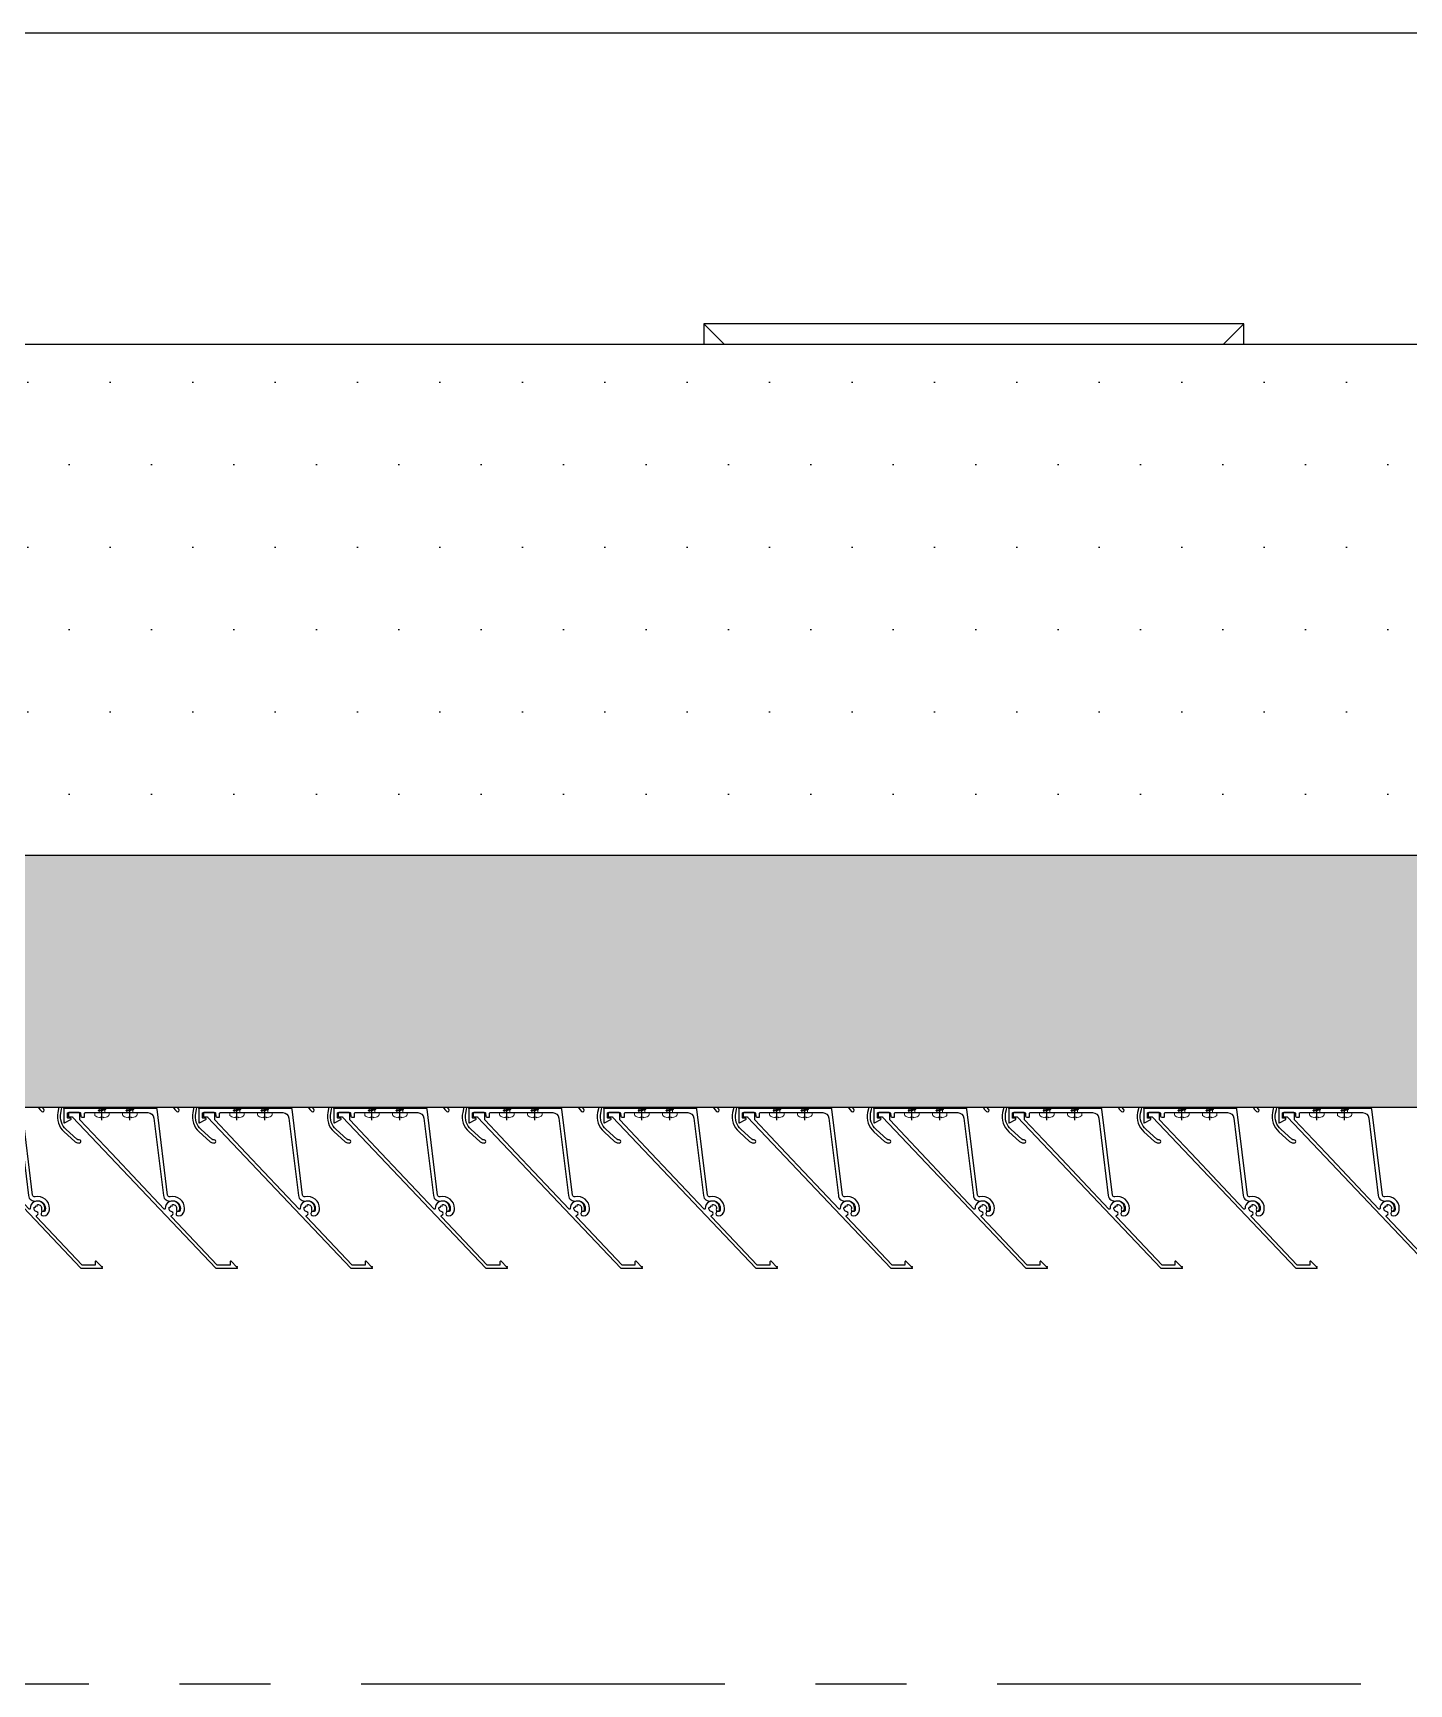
# Model space of a CAD drawing. Header units: millimetres. Extents: x -4391136 to -1798569, y -886572 to -291056.
# Drawn here: x -2450840 to -2450177, y -393811 to -393016 of the extents above; entities that cross this region are included whole.
import ezdxf
from ezdxf.enums import TextEntityAlignment as Align

# ---------------------------------------------------------------- set-up
doc = ezdxf.new("R2010")
doc.units = ezdxf.units.MM
doc.set_wipeout_variables(frame=1)
for name, pattern in [('CENTER', [50.8, 31.75, -6.35, 6.35, -6.35]), ('TA_GL_000.70000', [1.925, 0.7, -0.175, 0.175, -0.175, 0.7]), ('XKITLINE00', [0]), ('XKITLINE02', [4, 2, -2])]:
    doc.linetypes.add(name, pattern=pattern)
for name, color, linetype in [('000 - 0_SYM_DWG_GRID-BUBBLE_MAIN_COLOR_1', 7, 'Continuous'), ('000 - 0_SYM_DWG_GRIDLINE_MAIN_COLOR_251', 7, 'Continuous'), ('000 - GRID', 7, 'CENTER'), ('000 - STRUCTURE_STEEL_ACCESORIES_HATCH_', 7, 'Continuous'), ('000 - STRUCTURE_STEEL_ACCESORIES_HIDDEN_', 7, 'Continuous'), ('000 - STRUCTURE_STEEL_ACCESORIES_MAIN_COLOR_1', 7, 'Continuous'), ('000 - STRUCTURE_STEEL_FRAMING_CUT_COLOR_4', 7, 'Continuous'), ('000 - STRUCTURE_STEEL_FRAMING_HIDDEN_', 7, 'Continuous'), ('000 - STRUCTURE_STEEL_FRAMING_SUB_COLOR_2', 7, 'Continuous'), ('000 - STRUCTURE_STEEL_FRAMING_WIPEOUT_', 7, 'Continuous'), ('010 - ASPG_ACCESSORIES_MAIN_COLOR_1', 7, 'Continuous'), ('010 - ASPG_EXTR_MAIN_COLOR_2', 7, 'Continuous'), ('010 - ASPG_FLASHING_HATCH_', 7, 'Continuous'), ('010 - ASPG_FLASHING_MAIN_COLOR_2', 7, 'Continuous'), ('010 - ASPG_FLASHING_MAIN_COLOR_4', 7, 'Continuous'), ('010 - ASPG_FLASHING_WIPEOUT_', 7, 'Continuous'), ('010 - ASPG_FRAMING_CUT_COLOR_4', 7, 'Continuous'), ('010 - ASPG_FRAMING_HATCH_', 7, 'Continuous'), ('010 - ASPG_FRAMING_MAIN_COLOR_1', 7, 'Continuous'), ('010 - ASPG_FRAMING_MAIN_COLOR_2', 7, 'Continuous'), ('010 - ASPG_FRAMING_SUB_COLOR_2', 7, 'Continuous'), ('010 - ASPG_FRAMING_WIPEOUT_', 7, 'Continuous'), ('_PP-Dim', 7, 'Continuous'), ('BOLT & SCREW', 7, 'Continuous'), ('Center Line', 7, 'CENTER'), ('Xref-C-1-PP17-AR-2214-01-B$0$S-BEAM', 7, 'Continuous'), ('Xref-C-1-PP17-AR-2214-01-B$0$WALL-E', 7, 'Continuous')]:
    doc.layers.add(name, color=color, linetype=linetype)
doc.layers.add('000 - STRUCTURE_STEEL_FRAMING_DEF_SUB', color=7, linetype='Continuous', plot=False)
doc.layers.add('010 - ASPG_EXTR_DEF_SUB', color=7, linetype='Continuous', plot=False)
doc.layers.add('12-GRID', color=7, linetype='CENTER', lineweight=13)
doc.layers.add('SCREW', color=7, linetype='Continuous', lineweight=5)
doc.styles.add('Arial', font='arial.ttf', dxfattribs={"height": 1500})
doc.styles.add('TA', font='', dxfattribs={"height": 4.5})
doc.styles.get('TA').set_extended_font_data('Cordia New')

# ---------------------------------------------------------------- blocks, each defined once
blk = doc.blocks.new('*U1279')
at = {"layer": '000 - 0_SYM_DWG_GRIDLINE_MAIN_COLOR_251', "color": 7, "linetype": 'ByBlock', "ltscale": 5}
blk.add_line((30, 0), (-560.5, 0), dxfattribs=at)
at = {"color": 7, "style": 'TA', "flags": 1}
blk.add_attdef('LOCATION', (6, -6), '', height=4.5, rotation=270, dxfattribs=at)
at = {"layer": '000 - 0_SYM_DWG_GRID-BUBBLE_MAIN_COLOR_1', "color": 7, "style": 'Arial'}
blk.add_attdef('GRID-HEAD', text='', height=4, rotation=180, dxfattribs=at).set_placement((73.75, 0), align=Align.MIDDLE_CENTER)
blk = doc.blocks.new('W-1-PP17-ENT2_REV00_20260526-152343_LOPF_MAIN_DIMS')
at = {"layer": '000 - GRID', "color": 7, "linetype": 'TA_GL_000.70000', "xscale": 50.00000000000036, "yscale": 50.00000000000036, "zscale": 50.00000000000036, "rotation": 180}
blk.add_blockref('*U1279', (-26525, -10600), dxfattribs=at)
blk = doc.blocks.new('W-1-PP17-ENT2_REV00_20260526-152612_EX_LOPF-1')
at = {"layer": 'Xref-C-1-PP17-AR-2214-01-B$0$S-BEAM', "color": 7}
for p, q in [((-730, -9805.02), (-5300, -9805.02)), ((-19235, -10205.02), (470, -10205.02))]:
    blk.add_line(p, q, dxfattribs=at)
at = {"layer": 'Xref-C-1-PP17-AR-2214-01-B$0$WALL-E', "color": 7}
blk.add_line((970, -10205), (-13435, -10205), dxfattribs=at)
blk = doc.blocks.new('000_ASPG_TYP_FILES_STRUCTURE_STEEL_BK')
at = {"layer": '000 - STRUCTURE_STEEL_ACCESORIES_HIDDEN_', "color": 7}
blk.add_lwpolyline([(0, 7), (5, 7), (5, -7), (0, -7)], close=True, dxfattribs=at)
at = {"layer": '000 - STRUCTURE_STEEL_ACCESORIES_MAIN_COLOR_1', "color": 7}
for points in [[(0, -30), (60, -30), (60, 30), (0, 30)], [(0, -30), (5, -30), (5, 30), (0, 30)]]:
    blk.add_lwpolyline(points, close=True, dxfattribs=at)
blk = doc.blocks.new('000_CKST_FAMELINE_STEEL_STRUCTURE-COLUMN_TOP_VIEW')
at = {"layer": '000 - STRUCTURE_STEEL_FRAMING_DEF_SUB', "color": 7, "linetype": 'XKITLINE00', "lineweight": 0}
for p, q in [((0, 76), (0, 104)), ((26, 90), (-26, 90)), ((0, 14), (0, -14)), ((26, 0), (-26, 0)), ((0, -76), (0, -104)), ((26, -90), (-26, -90))]:
    blk.add_line(p, q, dxfattribs=at)
at = {"layer": '000 - STRUCTURE_STEEL_FRAMING_SUB_COLOR_2', "color": 7}
for p, q in [((-70, 110), (-90, 130)), ((70, 110), (90, 130)), ((-70, -110), (-90, -130)), ((70, -110), (90, -130))]:
    blk.add_line(p, q, dxfattribs=at)
for points in [[(90, 130), (-90, 130), (-90, -130), (90, -130)], [(70, 110), (-70, 110), (-70, -110), (70, -110)]]:
    blk.add_lwpolyline(points, close=True, dxfattribs=at)
for points in [[(15, 83), (-15, 83, -0.414214), (-22, 90, -0.414214), (-15, 97), (15, 97, -0.414214), (22, 90), (22, 90, -0.414214)], [(15, -83), (-15, -83, 0.414214), (-22, -90, 0.414214), (-15, -97), (15, -97, 0.414214), (22, -90), (22, -90, 0.414214)]]:
    blk.add_lwpolyline(points, format="xyb", close=True, dxfattribs=at)
at = {"color": 7, "rotation": 270}
blk.add_blockref('000_ASPG_TYP_FILES_STRUCTURE_STEEL_BK', (0, -3), dxfattribs=at)
at = {"color": 7}
blk.add_wipeout([(50, 50), (50, -50), (170, -50), (170, 50)], dxfattribs=at).dxf.layer = '000 - STRUCTURE_STEEL_FRAMING_WIPEOUT_'
at = {"layer": '000 - STRUCTURE_STEEL_ACCESORIES_HATCH_'}
h = blk.add_hatch(dxfattribs=at)
h.set_pattern_fill('ANSI32', scale=25, angle=270)
h.set_pattern_definition([(315, (1524.514, 2469.062), (6.629126, 6.629126), []), (315, (1524.514, 2464.642), (6.629126, 6.629126), [])])
h.paths.add_polyline_path([(-50, -50), (-42, -50), (-42, -3), (42, -3), (42, -50), (50, -50), (50, 50), (42, 50), (42, 3), (-42, 3), (-42, 50), (-50, 50)])
at = {"layer": '000 - STRUCTURE_STEEL_FRAMING_CUT_COLOR_4', "color": 7, "lineweight": 0}
blk.add_lwpolyline([(-50, -50), (-42, -50), (-42, -3), (42, -3), (42, -50), (50, -50), (50, 50), (42, 50), (42, 3), (-42, 3), (-42, 50), (-50, 50)], close=True, dxfattribs=at)
at = {"layer": '000 - STRUCTURE_STEEL_FRAMING_DEF_SUB', "color": 7, "linetype": 'XKITLINE00', "lineweight": 0}
for p, q in [((110, 44), (110, 16)), ((96, 30), (124, 30)), ((110, -16), (110, -44)), ((96, -30), (124, -30))]:
    blk.add_line(p, q, dxfattribs=at)
at = {"layer": '000 - STRUCTURE_STEEL_FRAMING_HIDDEN_', "color": 7, "linetype": 'XKITLINE02', "ltscale": 4}
for p, q in [((56, -50), (56, 50)), ((50, 3), (170, 3)), ((50, -3), (170, -3))]:
    blk.add_line(p, q, dxfattribs=at)
at = {"layer": '000 - STRUCTURE_STEEL_FRAMING_SUB_COLOR_2', "color": 7}
for p, q in [((50, 3), (50, -3)), ((170, 3), (170, -3))]:
    blk.add_line(p, q, dxfattribs=at)
blk.add_lwpolyline([(50, 50), (50, -50), (170, -50), (170, 50)], close=True, dxfattribs=at)
for centre in [(110, 30), (110, -30)]:
    blk.add_circle(centre, 7, dxfattribs=at)
blk = doc.blocks.new('*U1996')
at = {"color": 7}
blk.add_wipeout([(0, 0), (6970, 0), (6970, 119.925), (0, 119.925)], dxfattribs=at).dxf.layer = '010 - ASPG_FRAMING_WIPEOUT_'
at = {"layer": '010 - ASPG_FRAMING_MAIN_COLOR_1', "color": 7}
for p, q in [((6970, 119.925), (0, 119.925)), ((0, 114.85), (6970, 114.85)), ((0, 109.54), (6970, 109.54)), ((0, 10.385), (6970, 10.385)), ((0, 5.31), (6970, 5.31)), ((0, 0), (6970, 0))]:
    blk.add_line(p, q, dxfattribs=at)
blk = doc.blocks.new('*U3395')
at = {"layer": '12-GRID', "color": 7, "linetype": 'CENTER'}
for p, q in [((0, -6.2), (0, 2.2)), ((-4.2, -2), (4.2, -2))]:
    blk.add_line(p, q, dxfattribs=at)
at = {"layer": 'BOLT & SCREW', "color": 7}
for p, q in [((-0.55, -1.77), (-1.77, -1.56)), ((-0.55, -2.23), (-1.77, -2.44)), ((-0.46, -1.77), (-0.88, -1.56)), ((-0.46, -2.23), (-0.88, -2.44)), ((-0.23, -1.45), (-0.44, -0.23)), ((-0.23, -1.54), (-0.44, -1.12)), ((-0.23, -2.46), (-0.44, -2.88)), ((-0.23, -2.55), (-0.44, -3.77)), ((0.23, -1.45), (0.44, -0.23)), ((0.23, -1.54), (0.44, -1.12)), ((0.44, -2.88), (0.23, -2.46)), ((0.23, -2.55), (0.44, -3.77)), ((0.46, -1.77), (0.88, -1.56)), ((0.46, -2.23), (0.88, -2.44)), ((0.55, -1.77), (1.77, -1.56)), ((0.55, -2.23), (1.77, -2.44))]:
    blk.add_line(p, q, dxfattribs=at)
for points in [[(-1.77, -1.56), (-0.88, -1.56, 0.414214), (-0.44, -1.12), (-0.44, -0.23), (0.44, -0.23), (0.44, -1.12, 0.414214), (0.88, -1.56), (1.77, -1.56), (1.77, -2.44), (0.88, -2.44, 0.414214), (0.44, -2.88), (0.44, -3.77), (-0.44, -3.77), (-0.44, -2.88, 0.414214), (-0.88, -2.44), (-1.77, -2.44)], [(0.23, -2.46, -0.414214), (0.46, -2.23), (0.55, -2.23), (0.55, -1.77), (0.46, -1.77, -0.414214), (0.23, -1.54), (0.23, -1.45), (-0.23, -1.45), (-0.23, -1.54, -0.414214), (-0.46, -1.77), (-0.55, -1.77), (-0.55, -2.23), (-0.46, -2.23, -0.414214), (-0.23, -2.46), (-0.23, -2.55), (0.23, -2.55)]]:
    blk.add_lwpolyline(points, format="xyb", close=True, dxfattribs=at)
blk.add_circle((0, -2), 3.5, dxfattribs=at)
blk = doc.blocks.new('000_ASPG_TYP_FILES_20260218-010703_FRAME_EXTR_')
at = {"layer": '010 - ASPG_FRAMING_HATCH_'}
h = blk.add_hatch(dxfattribs=at)
h.set_pattern_fill('ANSI32', scale=0.1, angle=180)
edge = h.paths.add_edge_path()
edge.add_line((2, 16), (2, 2))
edge.add_line((2, 2), (39.7, 2))
edge.add_arc((39.7, 1.7), 0.3, 0, 90, ccw=False)
edge.add_line((40, 1.7), (40, 0.3))
edge.add_arc((39.7, 0.3), 0.3, -90, 0, ccw=False)
edge.add_line((39.7, 0), (0.3, 0))
edge.add_arc((0.3, 0.3), 0.3, 180, 270, ccw=False)
edge.add_line((0, 0.3), (0, 17.7))
edge.add_arc((0.3, 17.7), 0.3, 90, 180, ccw=False)
edge.add_line((0.3, 18), (22.56, 18))
edge.add_arc((22.56, 18.5), 0.5, 270, 380.20955)
edge.add_arc((26.17, 19.83), 3.35, 182.06379, 200.20955, ccw=False)
edge.add_arc((23.58, 19.74), 0.76, 2.06379, 182.06379, ccw=False)
edge.add_arc((26.17, 19.83), 1.83, 182.06379, 447.93621)
edge.add_arc((26.26, 22.42), 0.76, 87.93621, 267.93621, ccw=False)
edge.add_arc((26.17, 19.83), 3.35, 69.79045, 87.93621, ccw=False)
edge.add_arc((27.5, 23.44), 0.5, 249.79045, 360)
edge.add_line((28, 23.44), (28, 26.68))
edge.add_line((28, 26.68), (28.5, 27.18))
edge.add_line((28.5, 27.18), (28, 27.68))
edge.add_line((28, 27.68), (28, 38.62))
edge.add_line((28, 38.62), (28.5, 39.12))
edge.add_line((28.5, 39.12), (28, 39.62))
edge.add_line((28, 39.62), (28, 42.86))
edge.add_arc((27.5, 42.86), 0.5, 0, 110.20955)
edge.add_arc((26.17, 46.47), 3.35, 272.06379, 290.20955, ccw=False)
edge.add_arc((26.26, 43.88), 0.76, 92.06379, 272.06379, ccw=False)
edge.add_arc((26.17, 46.47), 1.83, 272.06379, 537.93621)
edge.add_arc((23.58, 46.56), 0.76, 177.93621, 357.93621, ccw=False)
edge.add_arc((26.17, 46.47), 3.35, 159.79045, 177.93621, ccw=False)
edge.add_arc((22.56, 47.8), 0.5, 339.79045, 450)
edge.add_line((22.56, 48.3), (0.3, 48.3))
edge.add_arc((0.3, 48.6), 0.3, 180, 270, ccw=False)
edge.add_line((0, 48.6), (0, 60))
edge.add_arc((0.3, 60), 0.3, 90, 180, ccw=False)
edge.add_line((0.3, 60.3), (5, 60.3))
edge.add_line((5, 60.3), (5, 65))
edge.add_arc((5.3, 65), 0.3, 90, 180, ccw=False)
edge.add_line((5.3, 65.3), (30, 65.3))
edge.add_line((30, 65.3), (30, 63.6))
edge.add_arc((29.7, 63.6), 0.3, -90, 0, ccw=False)
edge.add_line((29.7, 63.3), (7.3, 63.3))
edge.add_arc((7.3, 63), 0.3, 90, 180)
edge.add_line((7, 63), (7, 58.3))
edge.add_line((7, 58.3), (2.3, 58.3))
edge.add_arc((2.3, 58), 0.3, 90, 180)
edge.add_line((2, 58), (2, 50.6))
edge.add_arc((2.3, 50.6), 0.3, 180, 270)
edge.add_line((2.3, 50.3), (29.7, 50.3))
edge.add_arc((29.7, 50), 0.3, 0, 90, ccw=False)
edge.add_line((30, 50), (30, 26.68))
edge.add_line((30, 26.68), (30, 16.3))
edge.add_arc((29.7, 16.3), 0.3, -90, 0, ccw=False)
edge.add_line((29.7, 16), (2, 16))
at = {"layer": '010 - ASPG_FRAMING_CUT_COLOR_4', "color": 7}
blk.add_lwpolyline([(2, 16), (2, 2), (39.7, 2, -0.414214), (40, 1.7), (40, 0.3, -0.414214), (39.7, 0), (0.3, 0, -0.414214), (0, 0.3), (0, 17.7, -0.414214), (0.3, 18), (22.56, 18, 0.52173), (23.03, 18.67, -0.079342), (22.82, 19.71, -1), (24.34, 19.76, 2.296346), (26.24, 21.66, -1), (26.29, 23.18, -0.079342), (27.33, 22.97, 0.52173), (28, 23.44), (28, 26.68), (28.5, 27.18), (28, 27.68), (28, 38.62), (28.5, 39.12), (28, 39.62), (28, 42.86, 0.52173), (27.33, 43.33, -0.079342), (26.29, 43.12, -1), (26.24, 44.64, 2.296346), (24.34, 46.54, -1), (22.82, 46.59, -0.079342), (23.03, 47.63, 0.52173), (22.56, 48.3), (0.3, 48.3, -0.414214), (0, 48.6), (0, 60, -0.414214), (0.3, 60.3), (5, 60.3), (5, 65, -0.414214), (5.3, 65.3), (30, 65.3), (30, 63.6, -0.414214), (29.7, 63.3), (7.3, 63.3, 0.414214), (7, 63), (7, 58.3), (2.3, 58.3, 0.414214), (2, 58), (2, 50.6, 0.414214), (2.3, 50.3), (29.7, 50.3, -0.414214), (30, 50), (30, 26.68), (30, 16.3, -0.414214), (29.7, 16)], format="xyb", close=True, dxfattribs=at)
at = {"color": 7}
for p in [(26.17, 48.47), (26.17, 21.83)]:
    blk.add_blockref('*U3395', p, dxfattribs=at)
blk = doc.blocks.new('PZG35-9D5')
at = {"layer": 'Center Line', "color": 7}
blk.add_line((0, 3.73), (0, -10.53), dxfattribs=at)
at = {"layer": 'SCREW', "color": 7}
for p, q in [((-1.4, 0), (-1.4, -1.09)), ((1.4, 0), (1.4, -0.59)), ((-1.85, -1.4), (1.85, -0.9)), ((-1.85, -1.4), (-1.4, -1.09)), ((-1.85, -1.4), (-1.4, -1.71)), ((-1.85, -2.7), (1.85, -2.2)), ((-1.85, -2.7), (-1.4, -2.39)), ((-1.85, -2.7), (-1.4, -3.01)), ((-1.85, -4), (-1.4, -3.69)), ((-1.85, -4), (-0.99, -3.88)), ((-1.85, -4), (-1.4, -4.31)), ((-1.4, -1.09), (1.4, -0.59)), ((-1.4, -1.71), (1.4, -1.21)), ((-1.4, -1.71), (-1.4, -2.39)), ((-1.4, -2.39), (1.4, -1.89)), ((-1.4, -3.01), (1.4, -2.51)), ((-1.4, -3.01), (-1.4, -3.69)), ((-1.4, -3.69), (-0.84, -3.59)), ((-1.4, -4.31), (-1.18, -4.27)), ((-1.4, -4.31), (-1.4, -8.1)), ((0.56, -3.34), (1.4, -3.19)), ((0.71, -3.65), (1.85, -3.5)), ((0.71, -3.93), (1.4, -3.81)), ((0.71, -4.61), (1.4, -4.49)), ((0.71, -4.95), (1.85, -4.8)), ((0.71, -5.23), (1.4, -5.11)), ((1.85, -0.9), (1.4, -0.59)), ((1.85, -0.9), (1.4, -1.21)), ((1.4, -1.21), (1.4, -1.89)), ((1.85, -2.2), (1.4, -1.89)), ((1.85, -2.2), (1.4, -2.51)), ((1.4, -2.51), (1.4, -3.19)), ((1.85, -3.5), (1.4, -3.19)), ((1.85, -3.5), (1.4, -3.81)), ((1.4, -3.81), (1.4, -4.49)), ((1.85, -4.8), (1.4, -4.49)), ((1.85, -4.8), (1.4, -5.11)), ((1.4, -5.11), (1.4, -8.1)), ((0, -9.5), (-1.4, -8.1)), ((0, -9.5), (1.4, -8.1))]:
    blk.add_line(p, q, dxfattribs=at)
blk.add_lwpolyline([(0, -9.5), (0.71, -5.23), (0.71, -3.6, 0.417657), (0.41, -3.3, 0.108102), (-0.84, -3.59), (-1.4, -4.7)], format="xyb", dxfattribs=at)
blk = doc.blocks.new('*U3396')
at = {"layer": 'SCREW', "color": 7}
blk.add_lwpolyline([(3.03, 1.78, 0.09906), (0.8, 2.55), (0.8, 2.27), (-0.8, 2.27), (-0.8, 2.55, 0.09906), (-3.03, 1.78, 0.266588), (-3.5, 0.96), (-3.5, 0.2, 0.414214), (-3.3, 0), (3.3, 0, 0.414214), (3.5, 0.2), (3.5, 0.96, 0.266588)], format="xyb", close=True, dxfattribs=at)
blk.add_blockref('PZG35-9D5', (0, 0), dxfattribs=at)
blk = doc.blocks.new('*U3399')
at = {"color": 7}
blk.add_point((0, 0), dxfattribs=at)
at = {"layer": '010 - ASPG_ACCESSORIES_MAIN_COLOR_1', "color": 7}
blk.add_lwpolyline([(-39.7, -0.6, 0.414214), (-40, -0.9), (-40, -7.37, 0.57735), (-39.65, -7.57), (-36.64, -5.83, 0.767327), (-36.79, -5.3), (-37.9, -5.3, -0.414214), (-38.2, -5), (-38.2, -2.8, -0.414214), (-38, -2.6), (-32.18, -2.6, -0.388879), (-31.98, -2.78), (-31.85, -4.34, 0.388879), (-31.35, -4.8), (-30.3, -4.8, 0.414214), (-30, -4.5), (-30, -2.9, -0.414214), (-29.7, -2.6), (0.41, -2.6, -0.378969), (3.39, -5.24), (7.95, -42.52, 0.446593), (11.62, -45.08, -0.489802), (16.08, -48.68), (16.06, -49.36, -0.18248), (15.8, -50.02, -0.267949), (15.33, -50.17, 1.122115), (15.1, -52.34, 0.405004), (18.06, -49.4), (18.08, -48.72, 0.489805), (11.16, -43.13, -0.446597), (9.94, -42.28), (4.87, -0.85, 0.364176), (4.57, -0.6)], format="xyb", close=True, dxfattribs=at)
at = {"layer": '010 - ASPG_EXTR_DEF_SUB', "color": 7}
for p in [(-40, -0.5), (43.44, -76.9), (43.44, -77.5)]:
    blk.add_point(p, dxfattribs=at)
at = {"layer": '010 - ASPG_EXTR_MAIN_COLOR_2', "color": 7}
blk.add_lwpolyline([(11.37, -48.15), (11.47, -47.44), (12.18, -47.56), (12.29, -46.79, -0.535538), (14.19, -49.17, 0.991572), (15.66, -49.58, 1.157025), (8.79, -48.77, -0.688558), (8.27, -48.99), (-17.14, -22.17), (-32.34, -6.13), (-32.34, -2.9, 0.414312), (-32.64, -2.6), (-37.54, -2.6, 0.414116), (-37.84, -2.9), (-37.84, -4.3, 0.414214), (-37.54, -4.6), (-35.99, -4.6, -0.205895), (-35.77, -4.69), (33.23, -77.5), (43.14, -77.5, 0.668179), (43.36, -76.99), (40.52, -74.15, 0.668179), (40.01, -74.36), (40.01, -76), (33.87, -76), (11.86, -52.78, -0.558354), (12.08, -51.95, 0.766275), (12.04, -50.39, -0.438583), (10.71, -48.05)], format="xyb", close=True, dxfattribs=at)
at = {"layer": 'SCREW', "color": 7, "rotation": 180}
for p in [(-21.65, -2.5), (-8.24, -2.5)]:
    blk.add_blockref('*U3396', p, dxfattribs=at)
blk = doc.blocks.new('*U3050')
at = {"color": 7}
blk.add_wipeout([(1440, 4), (60, 4), (60, 69.3), (1440, 69.3)], dxfattribs=at).dxf.layer = '010 - ASPG_FRAMING_WIPEOUT_'
at = {"layer": '010 - ASPG_FRAMING_MAIN_COLOR_2', "color": 7}
blk.add_lwpolyline([(1410, 69.3), (90, 69.3), (90, 6), (1410, 6)], close=True, dxfattribs=at)
at = {"layer": '010 - ASPG_FRAMING_SUB_COLOR_2', "color": 7}
for points in [[(1440, 4), (60, 4), (60, 69.3), (1440, 69.3)], [(60, 2), (60, 4), (1440, 4), (1440, 2)]]:
    blk.add_lwpolyline(points, close=True, dxfattribs=at)
at = {"color": 7, "xscale": -1, "rotation": 180}
for p in [(741.77, 69.3), (806.77, 69.3), (871.77, 69.3), (936.77, 69.3), (1001.77, 69.3), (1066.77, 69.3), (1131.77, 69.3), (1196.77, 69.3), (1261.77, 69.3), (1326.77, 69.3), (1391.77, 69.3)]:
    blk.add_blockref('*U3399', p, dxfattribs=at)
at = {"color": 7, "xscale": -1}
blk.add_blockref('000_ASPG_TYP_FILES_20260218-010703_FRAME_EXTR_', (1440, 4), dxfattribs=at)
blk = doc.blocks.new('W-1-PP17-ENT2_REV00_20260528-225335_ASPG_UPPF')
at = {"color": 7, "rotation": 270}
blk.add_blockref('000_CKST_FAMELINE_STEEL_STRUCTURE-COLUMN_TOP_VIEW', (-3230, -10035), dxfattribs=at)
at = {"color": 7, "xscale": -1, "zscale": -1, "rotation": 180}
blk.add_blockref('*U3050', (-4435, -10253), dxfattribs=at)
at = {"color": 7}
blk.add_blockref('*U1996', (-7750, -10205), dxfattribs=at)
blk = doc.blocks.new('*U3043')
at = {"layer": '010 - ASPG_EXTR_DEF_SUB', "color": 7}
for p in [(650, 0), (715, 0), (780, 0), (845, 0), (910, 0), (975, 0), (1040, 0), (1105, 0), (1170, 0), (1235, 0)]:
    blk.add_point(p, dxfattribs=at)
at = {"layer": '010 - ASPG_EXTR_MAIN_COLOR_2', "color": 7}
for points in [[(634.82, 66.03, -0.205828), (634.79, 61.2, -0.115116)], [(632.46, 56.1, 0.109185), (636.15, 60.56, 0.208323), (636.19, 66.64, 0.100528), (634.97, 68.32, 0.145116), (631.29, 70.07)]]:
    blk.add_lwpolyline(points, format="xyb", dxfattribs=at)
for points in [[(680.76, 70.07, 0.433659), (680.46, 69.75), (680.84, 63.96, 0.082069), (680.86, 63.87, 0.720654), (682.33, 63.97, 0.079224), (682.34, 64.07), (682.07, 68.14, -0.433659), (682.47, 68.57), (690.86, 68.57, -0.607385), (691.35, 67.62, -0.045829), (672.78, 45.76, -0.560492), (672.29, 45.89, 0.31786), (669.21, 48.24, 0.953288), (669.08, 46.72, -2.423004), (667.26, 44.89, 0.952315), (665.74, 44.76, 0.300821), (667.89, 41.76, -0.560492), (667.98, 41.25, -0.019425), (658.62, 33.46, -0.552501), (658.15, 33.64, 0.344461), (654.99, 36.3, 0.952015), (654.86, 34.78, -2.423186), (653.04, 32.95, 0.952015), (651.52, 32.82, 0.2854), (653.49, 29.89, -0.553378), (653.56, 29.38, 0.030674), (638.46, 15.06, 0.4171), (639.11, 5.27, 0.935553), (640.1, 6.41, -0.43441), (639.8, 14.29, -0.014998), (646.92, 21.45, -0.738349), (649.92, 19.76, 0.004917), (646.81, 4.8, 0.263611), (649.88, -4.46), (655, -9.08, 0.125884), (656.27, -9.75, 0.044275), (657.09, -9.87, 1.107655), (657.13, -8.33, -0.215596), (656.02, -7.99), (650.89, -3.35, -0.263611), (648.28, 4.51, -0.004855), (651.34, 19.26, 0.23396), (650.82, 21.95, -0.24081), (650.71, 24.9, -0.104157), (650.78, 25), (652.99, 26.93, -0.229021), (655.7, 26.89, -0.381721), (660.27, 9.07, 0.977382), (661.62, 8.41, 0.361105), (657.41, 27.5, -0.496126), (657.44, 30.69, 0.003188), (659.06, 31.9, -0.002827), (660.56, 33.07, 0.077048), (693.74, 68.44, -0.247674), (693.99, 68.57), (695.98, 68.57, -0.044131), (696.47, 68.5, -0.125846), (698.96, 67.21, -0.098851), (699.82, 66.03, -0.205828), (699.79, 61.2, -0.115116), (696.37, 57.18, 0.822373), (697.46, 56.1, 0.109185), (701.15, 60.56, 0.208323), (701.19, 66.64, 0.100528), (699.97, 68.32, 0.145116), (696.29, 70.07)], [(745.76, 70.07, 0.433659), (745.46, 69.75), (745.84, 63.96, 0.082069), (745.86, 63.87, 0.720654), (747.33, 63.97, 0.079224), (747.34, 64.07), (747.07, 68.14, -0.433659), (747.47, 68.57), (755.86, 68.57, -0.607385), (756.35, 67.62, -0.045829), (737.78, 45.76, -0.560492), (737.29, 45.89, 0.31786), (734.21, 48.24, 0.953288), (734.08, 46.72, -2.423004), (732.26, 44.89, 0.952315), (730.74, 44.76, 0.300821), (732.89, 41.76, -0.560492), (732.98, 41.25, -0.019425), (723.62, 33.46, -0.552501), (723.15, 33.64, 0.344461), (719.99, 36.3, 0.952015), (719.86, 34.78, -2.423186), (718.04, 32.95, 0.952015), (716.52, 32.82, 0.2854), (718.49, 29.89, -0.553378), (718.56, 29.38, 0.030674), (703.46, 15.06, 0.4171), (704.11, 5.27, 0.935553), (705.1, 6.41, -0.43441), (704.8, 14.29, -0.014998), (711.92, 21.45, -0.738349), (714.92, 19.76, 0.004917), (711.81, 4.8, 0.263611), (714.88, -4.46), (720, -9.08, 0.125884), (721.27, -9.75, 0.044275), (722.09, -9.87, 1.107655), (722.13, -8.33, -0.215596), (721.02, -7.99), (715.89, -3.35, -0.263611), (713.28, 4.51, -0.004855), (716.34, 19.26, 0.23396), (715.82, 21.95, -0.24081), (715.71, 24.9, -0.104157), (715.78, 25), (717.99, 26.93, -0.229021), (720.7, 26.89, -0.381721), (725.27, 9.07, 0.977382), (726.62, 8.41, 0.361105), (722.41, 27.5, -0.496126), (722.44, 30.69, 0.003188), (724.06, 31.9, -0.002827), (725.56, 33.07, 0.077048), (758.74, 68.44, -0.247674), (758.99, 68.57), (760.98, 68.57, -0.044131), (761.47, 68.5, -0.125846), (763.96, 67.21, -0.098851), (764.82, 66.03, -0.205828), (764.79, 61.2, -0.115116), (761.37, 57.18, 0.822373), (762.46, 56.1, 0.109185), (766.15, 60.56, 0.208323), (766.19, 66.64, 0.100528), (764.97, 68.32, 0.145116), (761.29, 70.07)], [(810.76, 70.07, 0.433659), (810.46, 69.75), (810.84, 63.96, 0.082069), (810.86, 63.87, 0.720654), (812.33, 63.97, 0.079224), (812.34, 64.07), (812.07, 68.14, -0.433659), (812.47, 68.57), (820.86, 68.57, -0.607385), (821.35, 67.62, -0.045829), (802.78, 45.76, -0.560492), (802.29, 45.89, 0.31786), (799.21, 48.24, 0.953288), (799.08, 46.72, -2.423004), (797.26, 44.89, 0.952315), (795.74, 44.76, 0.300821), (797.89, 41.76, -0.560492), (797.98, 41.25, -0.019425), (788.62, 33.46, -0.552501), (788.15, 33.64, 0.344461), (784.99, 36.3, 0.952015), (784.86, 34.78, -2.423186), (783.04, 32.95, 0.952015), (781.52, 32.82, 0.2854), (783.49, 29.89, -0.553378), (783.56, 29.38, 0.030674), (768.46, 15.06, 0.4171), (769.11, 5.27, 0.935553), (770.1, 6.41, -0.43441), (769.8, 14.29, -0.014998), (776.92, 21.45, -0.738349), (779.92, 19.76, 0.004917), (776.81, 4.8, 0.263611), (779.88, -4.46), (785, -9.08, 0.125884), (786.27, -9.75, 0.044275), (787.09, -9.87, 1.107655), (787.13, -8.33, -0.215596), (786.02, -7.99), (780.89, -3.35, -0.263611), (778.28, 4.51, -0.004855), (781.34, 19.26, 0.23396), (780.82, 21.95, -0.24081), (780.71, 24.9, -0.104157), (780.78, 25), (782.99, 26.93, -0.229021), (785.7, 26.89, -0.381721), (790.27, 9.07, 0.977382), (791.62, 8.41, 0.361105), (787.41, 27.5, -0.496126), (787.44, 30.69, 0.003188), (789.06, 31.9, -0.002827), (790.56, 33.07, 0.077048), (823.74, 68.44, -0.247674), (823.99, 68.57), (825.98, 68.57, -0.044131), (826.47, 68.5, -0.125846), (828.96, 67.21, -0.098851), (829.82, 66.03, -0.205828), (829.79, 61.2, -0.115116), (826.37, 57.18, 0.822373), (827.46, 56.1, 0.109185), (831.15, 60.56, 0.208323), (831.19, 66.64, 0.100528), (829.97, 68.32, 0.145116), (826.29, 70.07)], [(875.76, 70.07, 0.433659), (875.46, 69.75), (875.84, 63.96, 0.082069), (875.86, 63.87, 0.720654), (877.33, 63.97, 0.079224), (877.34, 64.07), (877.07, 68.14, -0.433659), (877.47, 68.57), (885.86, 68.57, -0.607385), (886.35, 67.62, -0.045829), (867.78, 45.76, -0.560492), (867.29, 45.89, 0.31786), (864.21, 48.24, 0.953288), (864.08, 46.72, -2.423004), (862.26, 44.89, 0.952315), (860.74, 44.76, 0.300821), (862.89, 41.76, -0.560492), (862.98, 41.25, -0.019425), (853.62, 33.46, -0.552501), (853.15, 33.64, 0.344461), (849.99, 36.3, 0.952015), (849.86, 34.78, -2.423186), (848.04, 32.95, 0.952015), (846.52, 32.82, 0.2854), (848.49, 29.89, -0.553378), (848.56, 29.38, 0.030674), (833.46, 15.06, 0.4171), (834.11, 5.27, 0.935553), (835.1, 6.41, -0.43441), (834.8, 14.29, -0.014998), (841.92, 21.45, -0.738349), (844.92, 19.76, 0.004917), (841.81, 4.8, 0.263611), (844.88, -4.46), (850, -9.08, 0.125884), (851.27, -9.75, 0.044275), (852.09, -9.87, 1.107655), (852.13, -8.33, -0.215596), (851.02, -7.99), (845.89, -3.35, -0.263611), (843.28, 4.51, -0.004855), (846.34, 19.26, 0.23396), (845.82, 21.95, -0.24081), (845.71, 24.9, -0.104157), (845.78, 25), (847.99, 26.93, -0.229021), (850.7, 26.89, -0.381721), (855.27, 9.07, 0.977382), (856.62, 8.41, 0.361105), (852.41, 27.5, -0.496126), (852.44, 30.69, 0.003188), (854.06, 31.9, -0.002827), (855.56, 33.07, 0.077048), (888.74, 68.44, -0.247674), (888.99, 68.57), (890.98, 68.57, -0.044131), (891.47, 68.5, -0.125846), (893.96, 67.21, -0.098851), (894.82, 66.03, -0.205828), (894.79, 61.2, -0.115116), (891.37, 57.18, 0.822373), (892.46, 56.1, 0.109185), (896.15, 60.56, 0.208323), (896.19, 66.64, 0.100528), (894.97, 68.32, 0.145116), (891.29, 70.07)], [(940.76, 70.07, 0.433659), (940.46, 69.75), (940.84, 63.96, 0.082069), (940.86, 63.87, 0.720654), (942.33, 63.97, 0.079224), (942.34, 64.07), (942.07, 68.14, -0.433659), (942.47, 68.57), (950.86, 68.57, -0.607385), (951.35, 67.62, -0.045829), (932.78, 45.76, -0.560492), (932.29, 45.89, 0.31786), (929.21, 48.24, 0.953288), (929.08, 46.72, -2.423004), (927.26, 44.89, 0.952315), (925.74, 44.76, 0.300821), (927.89, 41.76, -0.560492), (927.98, 41.25, -0.019425), (918.62, 33.46, -0.552501), (918.15, 33.64, 0.344461), (914.99, 36.3, 0.952015), (914.86, 34.78, -2.423186), (913.04, 32.95, 0.952015), (911.52, 32.82, 0.2854), (913.49, 29.89, -0.553378), (913.56, 29.38, 0.030674), (898.46, 15.06, 0.4171), (899.11, 5.27, 0.935553), (900.1, 6.41, -0.43441), (899.8, 14.29, -0.014998), (906.92, 21.45, -0.738349), (909.92, 19.76, 0.004917), (906.81, 4.8, 0.263611), (909.88, -4.46), (915, -9.08, 0.125884), (916.27, -9.75, 0.044275), (917.09, -9.87, 1.107655), (917.13, -8.33, -0.215596), (916.02, -7.99), (910.89, -3.35, -0.263611), (908.28, 4.51, -0.004855), (911.34, 19.26, 0.23396), (910.82, 21.95, -0.24081), (910.71, 24.9, -0.104157), (910.78, 25), (912.99, 26.93, -0.229021), (915.7, 26.89, -0.381721), (920.27, 9.07, 0.977382), (921.62, 8.41, 0.361105), (917.41, 27.5, -0.496126), (917.44, 30.69, 0.003188), (919.06, 31.9, -0.002827), (920.56, 33.07, 0.077048), (953.74, 68.44, -0.247674), (953.99, 68.57), (955.98, 68.57, -0.044131), (956.47, 68.5, -0.125846), (958.96, 67.21, -0.098851), (959.82, 66.03, -0.205828), (959.79, 61.2, -0.115116), (956.37, 57.18, 0.822373), (957.46, 56.1, 0.109185), (961.15, 60.56, 0.208323), (961.19, 66.64, 0.100528), (959.97, 68.32, 0.145116), (956.29, 70.07)], [(1005.76, 70.07, 0.433659), (1005.46, 69.75), (1005.84, 63.96, 0.082069), (1005.86, 63.87, 0.720654), (1007.33, 63.97, 0.079224), (1007.34, 64.07), (1007.07, 68.14, -0.433659), (1007.47, 68.57), (1015.86, 68.57, -0.607385), (1016.35, 67.62, -0.045829), (997.78, 45.76, -0.560492), (997.29, 45.89, 0.31786), (994.21, 48.24, 0.953288), (994.08, 46.72, -2.423004), (992.26, 44.89, 0.952315), (990.74, 44.76, 0.300821), (992.89, 41.76, -0.560492), (992.98, 41.25, -0.019425), (983.62, 33.46, -0.552501), (983.15, 33.64, 0.344461), (979.99, 36.3, 0.952015), (979.86, 34.78, -2.423186), (978.04, 32.95, 0.952015), (976.52, 32.82, 0.2854), (978.49, 29.89, -0.553378), (978.56, 29.38, 0.030674), (963.46, 15.06, 0.4171), (964.11, 5.27, 0.935553), (965.1, 6.41, -0.43441), (964.8, 14.29, -0.014998), (971.92, 21.45, -0.738349), (974.92, 19.76, 0.004917), (971.81, 4.8, 0.263611), (974.88, -4.46), (980, -9.08, 0.125884), (981.27, -9.75, 0.044275), (982.09, -9.87, 1.107655), (982.13, -8.33, -0.215596), (981.02, -7.99), (975.89, -3.35, -0.263611), (973.28, 4.51, -0.004855), (976.34, 19.26, 0.23396), (975.82, 21.95, -0.24081), (975.71, 24.9, -0.104157), (975.78, 25), (977.99, 26.93, -0.229021), (980.7, 26.89, -0.381721), (985.27, 9.07, 0.977382), (986.62, 8.41, 0.361105), (982.41, 27.5, -0.496126), (982.44, 30.69, 0.003188), (984.06, 31.9, -0.002827), (985.56, 33.07, 0.077048), (1018.74, 68.44, -0.247674), (1018.99, 68.57), (1020.98, 68.57, -0.044131), (1021.47, 68.5, -0.125846), (1023.96, 67.21, -0.098851), (1024.82, 66.03, -0.205828), (1024.79, 61.2, -0.115116), (1021.37, 57.18, 0.822373), (1022.46, 56.1, 0.109185), (1026.15, 60.56, 0.208323), (1026.19, 66.64, 0.100528), (1024.97, 68.32, 0.145116), (1021.29, 70.07)], [(1070.76, 70.07, 0.433659), (1070.46, 69.75), (1070.84, 63.96, 0.082069), (1070.86, 63.87, 0.720654), (1072.33, 63.97, 0.079224), (1072.34, 64.07), (1072.07, 68.14, -0.433659), (1072.47, 68.57), (1080.86, 68.57, -0.607385), (1081.35, 67.62, -0.045829), (1062.78, 45.76, -0.560492), (1062.29, 45.89, 0.31786), (1059.21, 48.24, 0.953288), (1059.08, 46.72, -2.423004), (1057.26, 44.89, 0.952315), (1055.74, 44.76, 0.300821), (1057.89, 41.76, -0.560492), (1057.98, 41.25, -0.019425), (1048.62, 33.46, -0.552501), (1048.15, 33.64, 0.344461), (1044.99, 36.3, 0.952015), (1044.86, 34.78, -2.423186), (1043.04, 32.95, 0.952015), (1041.52, 32.82, 0.2854), (1043.49, 29.89, -0.553378), (1043.56, 29.38, 0.030674), (1028.46, 15.06, 0.4171), (1029.11, 5.27, 0.935553), (1030.1, 6.41, -0.43441), (1029.8, 14.29, -0.014998), (1036.92, 21.45, -0.738349), (1039.92, 19.76, 0.004917), (1036.81, 4.8, 0.263611), (1039.88, -4.46), (1045, -9.08, 0.125884), (1046.27, -9.75, 0.044275), (1047.09, -9.87, 1.107655), (1047.13, -8.33, -0.215596), (1046.02, -7.99), (1040.89, -3.35, -0.263611), (1038.28, 4.51, -0.004855), (1041.34, 19.26, 0.23396), (1040.82, 21.95, -0.24081), (1040.71, 24.9, -0.104157), (1040.78, 25), (1042.99, 26.93, -0.229021), (1045.7, 26.89, -0.381721), (1050.27, 9.07, 0.977382), (1051.62, 8.41, 0.361105), (1047.41, 27.5, -0.496126), (1047.44, 30.69, 0.003188), (1049.06, 31.9, -0.002827), (1050.56, 33.07, 0.077048), (1083.74, 68.44, -0.247674), (1083.99, 68.57), (1085.98, 68.57, -0.044131), (1086.47, 68.5, -0.125846), (1088.96, 67.21, -0.098851), (1089.82, 66.03, -0.205828), (1089.79, 61.2, -0.115116), (1086.37, 57.18, 0.822373), (1087.46, 56.1, 0.109185), (1091.15, 60.56, 0.208323), (1091.19, 66.64, 0.100528), (1089.97, 68.32, 0.145116), (1086.29, 70.07)], [(1135.76, 70.07, 0.433659), (1135.46, 69.75), (1135.84, 63.96, 0.082069), (1135.86, 63.87, 0.720654), (1137.33, 63.97, 0.079224), (1137.34, 64.07), (1137.07, 68.14, -0.433659), (1137.47, 68.57), (1145.86, 68.57, -0.607385), (1146.35, 67.62, -0.045829), (1127.78, 45.76, -0.560492), (1127.29, 45.89, 0.31786), (1124.21, 48.24, 0.953288), (1124.08, 46.72, -2.423004), (1122.26, 44.89, 0.952315), (1120.74, 44.76, 0.300821), (1122.89, 41.76, -0.560492), (1122.98, 41.25, -0.019425), (1113.62, 33.46, -0.552501), (1113.15, 33.64, 0.344461), (1109.99, 36.3, 0.952015), (1109.86, 34.78, -2.423186), (1108.04, 32.95, 0.952015), (1106.52, 32.82, 0.2854), (1108.49, 29.89, -0.553378), (1108.56, 29.38, 0.030674), (1093.46, 15.06, 0.4171), (1094.11, 5.27, 0.935553), (1095.1, 6.41, -0.43441), (1094.8, 14.29, -0.014998), (1101.92, 21.45, -0.738349), (1104.92, 19.76, 0.004917), (1101.81, 4.8, 0.263611), (1104.88, -4.46), (1110, -9.08, 0.125884), (1111.27, -9.75, 0.044275), (1112.09, -9.87, 1.107655), (1112.13, -8.33, -0.215596), (1111.02, -7.99), (1105.89, -3.35, -0.263611), (1103.28, 4.51, -0.004855), (1106.34, 19.26, 0.23396), (1105.82, 21.95, -0.24081), (1105.71, 24.9, -0.104157), (1105.78, 25), (1107.99, 26.93, -0.229021), (1110.7, 26.89, -0.381721), (1115.27, 9.07, 0.977382), (1116.62, 8.41, 0.361105), (1112.41, 27.5, -0.496126), (1112.44, 30.69, 0.003188), (1114.06, 31.9, -0.002827), (1115.56, 33.07, 0.077048), (1148.74, 68.44, -0.247674), (1148.99, 68.57), (1150.98, 68.57, -0.044131), (1151.47, 68.5, -0.125846), (1153.96, 67.21, -0.098851), (1154.82, 66.03, -0.205828), (1154.79, 61.2, -0.115116), (1151.37, 57.18, 0.822373), (1152.46, 56.1, 0.109185), (1156.15, 60.56, 0.208323), (1156.19, 66.64, 0.100528), (1154.97, 68.32, 0.145116), (1151.29, 70.07)], [(1200.76, 70.07, 0.433659), (1200.46, 69.75), (1200.84, 63.96, 0.082069), (1200.86, 63.87, 0.720654), (1202.33, 63.97, 0.079224), (1202.34, 64.07), (1202.07, 68.14, -0.433659), (1202.47, 68.57), (1210.86, 68.57, -0.607385), (1211.35, 67.62, -0.045829), (1192.78, 45.76, -0.560492), (1192.29, 45.89, 0.31786), (1189.21, 48.24, 0.953288), (1189.08, 46.72, -2.423004), (1187.26, 44.89, 0.952315), (1185.74, 44.76, 0.300821), (1187.89, 41.76, -0.560492), (1187.98, 41.25, -0.019425), (1178.62, 33.46, -0.552501), (1178.15, 33.64, 0.344461), (1174.99, 36.3, 0.952015), (1174.86, 34.78, -2.423186), (1173.04, 32.95, 0.952015), (1171.52, 32.82, 0.2854), (1173.49, 29.89, -0.553378), (1173.56, 29.38, 0.030674), (1158.46, 15.06, 0.4171), (1159.11, 5.27, 0.935553), (1160.1, 6.41, -0.43441), (1159.8, 14.29, -0.014998), (1166.92, 21.45, -0.738349), (1169.92, 19.76, 0.004917), (1166.81, 4.8, 0.263611), (1169.88, -4.46), (1175, -9.08, 0.125884), (1176.27, -9.75, 0.044275), (1177.09, -9.87, 1.107655), (1177.13, -8.33, -0.215596), (1176.02, -7.99), (1170.89, -3.35, -0.263611), (1168.28, 4.51, -0.004855), (1171.34, 19.26, 0.23396), (1170.82, 21.95, -0.24081), (1170.71, 24.9, -0.104157), (1170.78, 25), (1172.99, 26.93, -0.229021), (1175.7, 26.89, -0.381721), (1180.27, 9.07, 0.977382), (1181.62, 8.41, 0.361105), (1177.41, 27.5, -0.496126), (1177.44, 30.69, 0.003188), (1179.06, 31.9, -0.002827), (1180.56, 33.07, 0.077048), (1213.74, 68.44, -0.247674), (1213.99, 68.57), (1215.98, 68.57, -0.044131), (1216.47, 68.5, -0.125846), (1218.96, 67.21, -0.098851), (1219.82, 66.03, -0.205828), (1219.79, 61.2, -0.115116), (1216.37, 57.18, 0.822373), (1217.46, 56.1, 0.109185), (1221.15, 60.56, 0.208323), (1221.19, 66.64, 0.100528), (1219.97, 68.32, 0.145116), (1216.29, 70.07)], [(1265.76, 70.07, 0.433659), (1265.46, 69.75), (1265.84, 63.96, 0.082069), (1265.86, 63.87, 0.720654), (1267.33, 63.97, 0.079224), (1267.34, 64.07), (1267.07, 68.14, -0.433659), (1267.47, 68.57), (1275.86, 68.57, -0.607385), (1276.35, 67.62, -0.045829), (1257.78, 45.76, -0.560492), (1257.29, 45.89, 0.31786), (1254.21, 48.24, 0.953288), (1254.08, 46.72, -2.423004), (1252.26, 44.89, 0.952315), (1250.74, 44.76, 0.300821), (1252.89, 41.76, -0.560492), (1252.98, 41.25, -0.019425), (1243.62, 33.46, -0.552501), (1243.15, 33.64, 0.344461), (1239.99, 36.3, 0.952015), (1239.86, 34.78, -2.423186), (1238.04, 32.95, 0.952015), (1236.52, 32.82, 0.2854), (1238.49, 29.89, -0.553378), (1238.56, 29.38, 0.030674), (1223.46, 15.06, 0.4171), (1224.11, 5.27, 0.935553), (1225.1, 6.41, -0.43441), (1224.8, 14.29, -0.014998), (1231.92, 21.45, -0.738349), (1234.92, 19.76, 0.004917), (1231.81, 4.8, 0.263611), (1234.88, -4.46), (1240, -9.08, 0.125884), (1241.27, -9.75, 0.044275), (1242.09, -9.87, 1.107655), (1242.13, -8.33, -0.215596), (1241.02, -7.99), (1235.89, -3.35, -0.263611), (1233.28, 4.51, -0.004855), (1236.34, 19.26, 0.23396), (1235.82, 21.95, -0.24081), (1235.71, 24.9, -0.104157), (1235.78, 25), (1237.99, 26.93, -0.229021), (1240.7, 26.89, -0.381721), (1245.27, 9.07, 0.977382), (1246.62, 8.41, 0.361105), (1242.41, 27.5, -0.496126), (1242.44, 30.69, 0.003188), (1244.06, 31.9, -0.002827), (1245.56, 33.07, 0.077048), (1278.74, 68.44, -0.247674), (1278.99, 68.57), (1280.98, 68.57, -0.044131), (1281.47, 68.5, -0.125846), (1283.96, 67.21, -0.098851), (1284.82, 66.03, -0.205828), (1284.79, 61.2, -0.115116), (1281.37, 57.18, 0.822373), (1282.46, 56.1, 0.109185), (1286.15, 60.56, 0.208323), (1286.19, 66.64, 0.100528), (1284.97, 68.32, 0.145116), (1281.29, 70.07)]]:
    blk.add_lwpolyline(points, format="xyb", close=True, dxfattribs=at)
at = {"color": 7, "rotation": 179.999999999989}
for p in [(669.09, 42.89), (734.09, 42.89), (799.09, 42.89), (864.09, 42.89), (929.09, 42.89), (994.09, 42.89), (1059.09, 42.89), (1124.09, 42.89), (1189.09, 42.89), (1254.09, 42.89), (654.87, 30.95), (719.87, 30.95), (784.87, 30.95), (849.87, 30.95), (914.87, 30.95), (979.87, 30.95), (1044.87, 30.95), (1109.87, 30.95), (1174.87, 30.95), (1239.87, 30.95)]:
    blk.add_blockref('*U3395', p, dxfattribs=at)
blk = doc.blocks.new('*U3060')
at = {"color": 7}
blk.add_wipeout([(0, -52), (3000, -52), (3000, -298), (0, -298)], dxfattribs=at).dxf.layer = '010 - ASPG_FLASHING_WIPEOUT_'
at = {"layer": '010 - ASPG_FLASHING_HATCH_'}
h = blk.add_hatch(dxfattribs=at)
h.set_pattern_fill('DOTS', scale=0.5)
h.set_pattern_definition([(0, (0, 0), (19.84375, 39.6875), [0, -39.6875])])
h.paths.add_polyline_path([(0, -52), (3000, -52), (3000, -298), (0, -298)])
at = {"layer": '010 - ASPG_FLASHING_MAIN_COLOR_2', "color": 7}
blk.add_lwpolyline([(0, -52), (3000, -52), (3000, -298), (0, -298)], close=True, dxfattribs=at)
at = {"color": 7}
blk.add_wipeout([(0, 69.3), (3000, 69.3), (3000, -52), (0, -52)], dxfattribs=at).dxf.layer = '010 - ASPG_FLASHING_WIPEOUT_'
at = {"layer": '010 - ASPG_FLASHING_HATCH_'}
h = blk.add_hatch(dxfattribs=at)
h.set_pattern_fill('DOTS', scale=0.1)
h.set_pattern_definition([(0, (0, 0), (3.96875, 7.9375), [0, -7.9375])])
h.paths.add_polyline_path([(0, 69.3), (3000, 69.3), (3000, -52), (0, -52)])
at = {"layer": '010 - ASPG_FLASHING_MAIN_COLOR_4', "color": 7}
blk.add_lwpolyline([(0, 69.3), (3000, 69.3), (3000, -52), (0, -52)], close=True, dxfattribs=at)

msp = doc.modelspace()

# ---------------------------------------------------------------- block references
at = {"layer": '_PP-Dim', "color": 7}
msp.add_blockref('W-1-PP17-ENT2_REV00_20260526-152343_LOPF_MAIN_DIMS', (-2447156.51, -383210.87), dxfattribs=at)

# ---------------------------------------------------------------- next in the draw order: block references
at = {"color": 7}
msp.add_blockref('W-1-PP17-ENT2_REV00_20260528-225335_ASPG_UPPF', (-2447156.51, -383210.87), dxfattribs=at)

# ---------------------------------------------------------------- next in the draw order: block references
msp.add_blockref('*U3043', (-2451474.51, -393540.54), dxfattribs=at)

# ---------------------------------------------------------------- next in the draw order: block references
at = {"layer": '_PP-Dim', "color": 7}
msp.add_blockref('W-1-PP17-ENT2_REV00_20260526-152612_EX_LOPF-1', (-2447156.51, -383210.87), dxfattribs=at)

# ---------------------------------------------------------------- next in the draw order: block references
at = {"color": 7, "xscale": -1, "rotation": 180}
msp.add_blockref('*U3060', (-2453091.51, -393463.87), dxfattribs=at)

doc.saveas('drawing.dxf')
